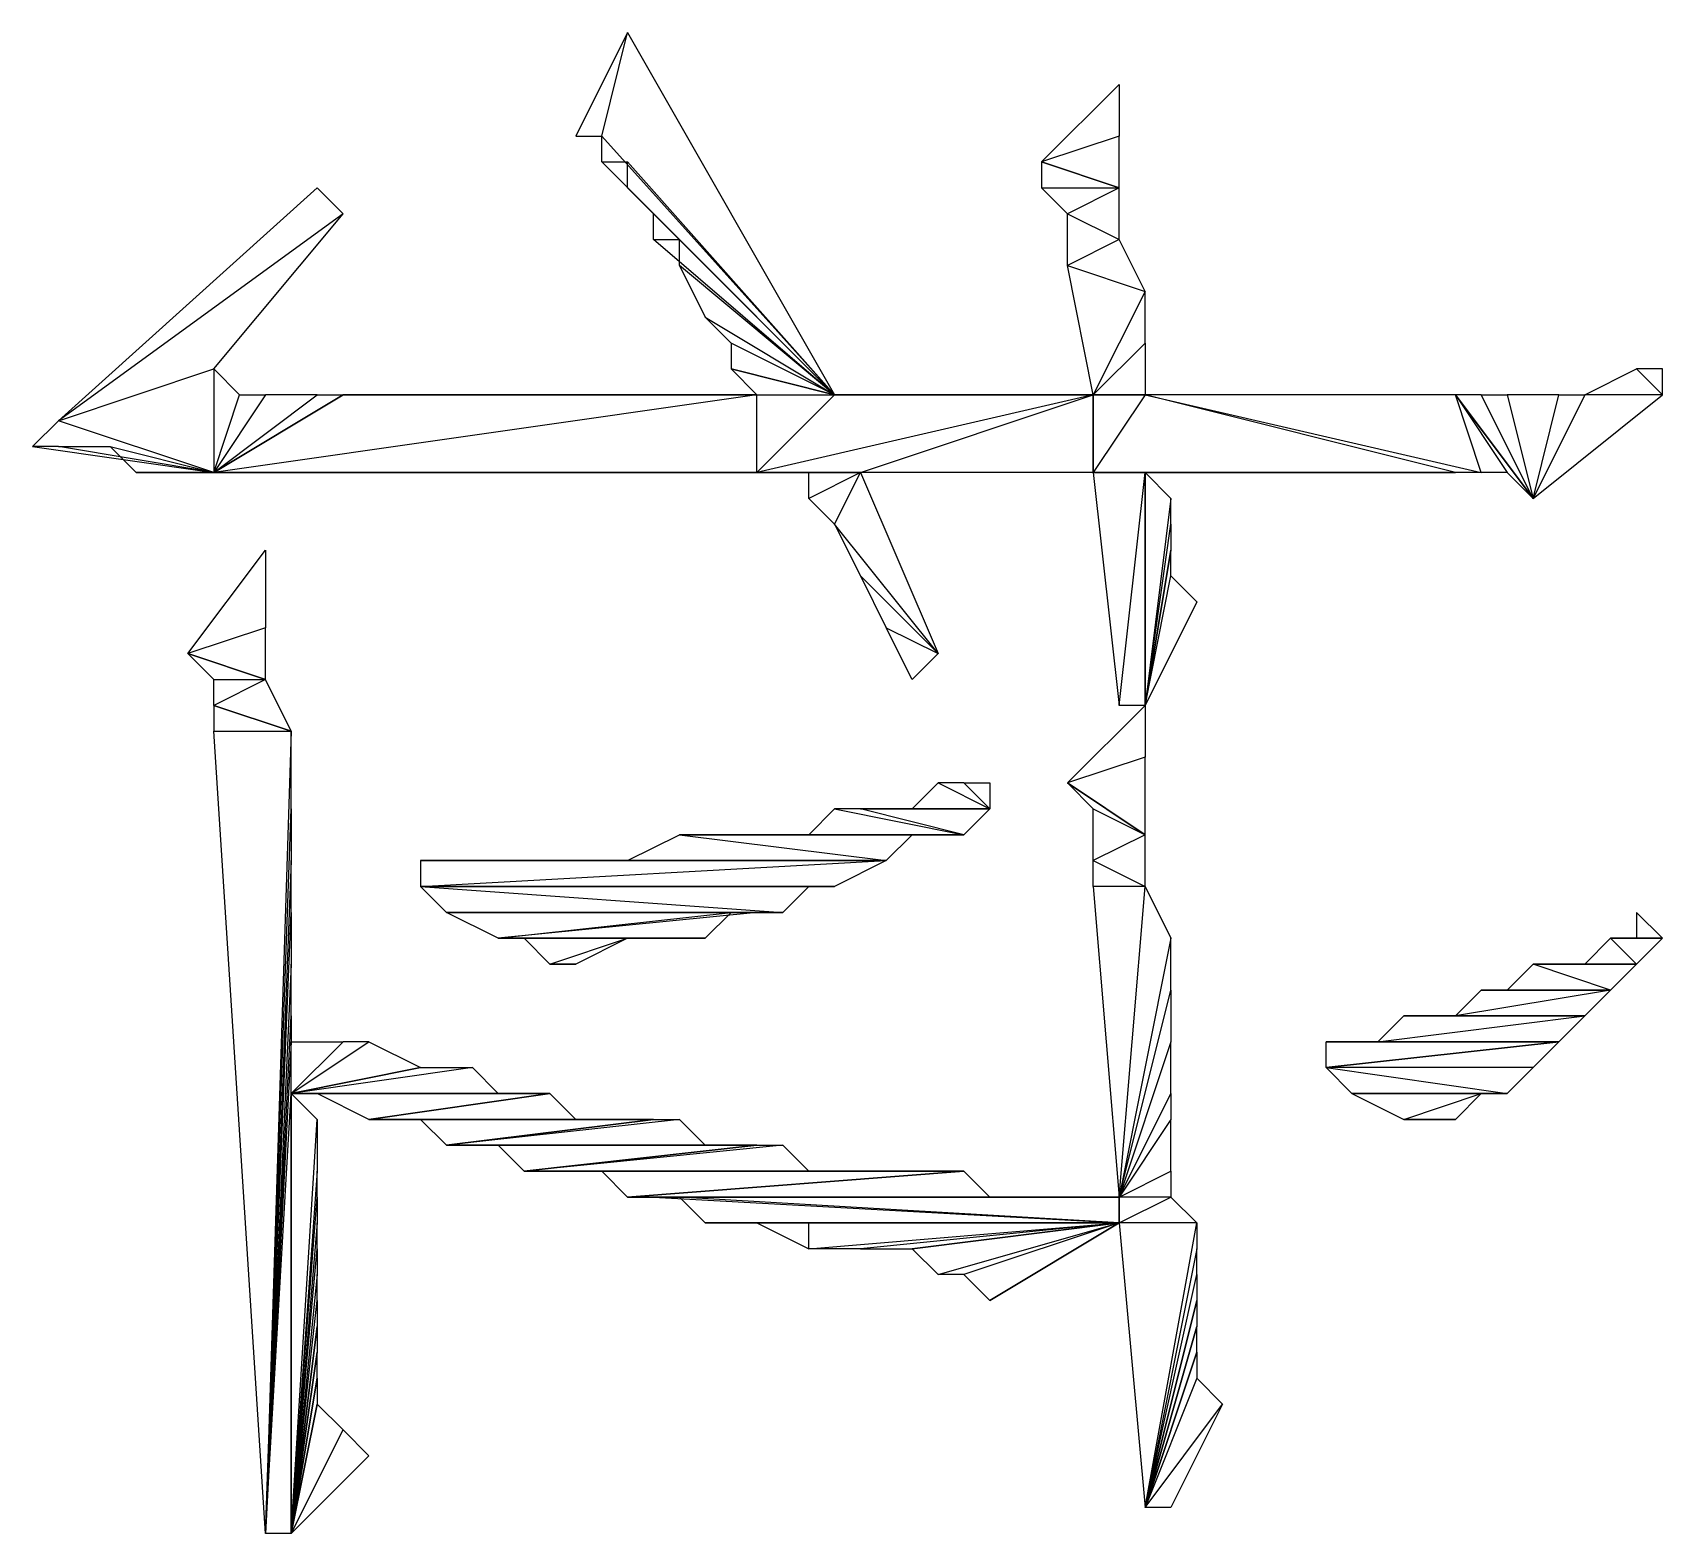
# Model space of a CAD drawing. Extents: x 0 to 7.8, y 0 to 11.
# Drawn here: x 1.825 to 1.9825, y 8.655 to 8.8 of the extents above; entities that cross this region are included whole.
import ezdxf

# ---------------------------------------------------------------- set-up
doc = ezdxf.new("R2010")
doc.units = 0
doc.header["$MEASUREMENT"] = 0
doc.linetypes.add('AUSGEZOGEN', pattern=[0])
doc.layers.get('0').update_dxf_attribs({"linetype": 'AUSGEZOGEN'})

msp = doc.modelspace()

# ---------------------------------------------------------------- linework, layer by layer
for points in [[(1.8775, 8.79), (1.88, 8.79), (1.88, 8.79), (1.8825, 8.8), (1.8775, 8.79)], [(1.88, 8.79), (1.8825, 8.8), (1.8825, 8.8), (1.9025, 8.765), (1.88, 8.79), (1.88, 8.79)], [(1.93, 8.795), (1.93, 8.79), (1.93, 8.79), (1.9225, 8.7875), (1.93, 8.795)], [(1.9025, 8.765), (1.88, 8.7875), (1.88, 8.7875), (1.88, 8.79), (1.9025, 8.765), (1.9025, 8.765)], [(1.88, 8.79), (1.88, 8.79), (1.88, 8.79), (1.9025, 8.765), (1.88, 8.79), (1.88, 8.79)], [(1.93, 8.79), (1.9225, 8.7875), (1.9225, 8.7875), (1.93, 8.785), (1.93, 8.79), (1.93, 8.79)], [(1.8825, 8.7875), (1.9025, 8.765), (1.9025, 8.765), (1.88, 8.7875), (1.8825, 8.7875)], [(1.9025, 8.765), (1.8825, 8.785), (1.8825, 8.785), (1.8825, 8.7875), (1.9025, 8.765), (1.9025, 8.765)], [(1.9225, 8.7875), (1.9225, 8.785), (1.9225, 8.785), (1.93, 8.785), (1.9225, 8.7875)], [(1.8525, 8.785), (1.855, 8.7825), (1.855, 8.7825), (1.8275, 8.7625), (1.8525, 8.785), (1.8525, 8.785)], [(1.885, 8.7825), (1.9025, 8.765), (1.9025, 8.765), (1.8825, 8.785), (1.885, 8.7825)], [(1.9225, 8.785), (1.93, 8.785), (1.93, 8.785), (1.925, 8.7825), (1.9225, 8.785)], [(1.93, 8.785), (1.925, 8.7825), (1.925, 8.7825), (1.93, 8.78), (1.93, 8.785)], [(1.8275, 8.7625), (1.8425, 8.7675), (1.8425, 8.7675), (1.855, 8.7825), (1.8275, 8.7625), (1.8275, 8.7625)], [(1.9025, 8.765), (1.885, 8.78), (1.885, 8.78), (1.885, 8.7825), (1.9025, 8.765), (1.9025, 8.765)], [(1.925, 8.7825), (1.93, 8.78), (1.93, 8.78), (1.925, 8.7775), (1.925, 8.7825)], [(1.8875, 8.78), (1.9025, 8.765), (1.9025, 8.765), (1.885, 8.78), (1.8875, 8.78)], [(1.9025, 8.765), (1.8875, 8.7775), (1.8875, 8.7775), (1.8875, 8.78), (1.9025, 8.765), (1.9025, 8.765)], [(1.93, 8.78), (1.925, 8.7775), (1.925, 8.7775), (1.9325, 8.775), (1.93, 8.78)], [(1.89, 8.7725), (1.9025, 8.765), (1.9025, 8.765), (1.8875, 8.7775), (1.89, 8.7725)], [(1.925, 8.7775), (1.9325, 8.775), (1.9325, 8.775), (1.9275, 8.765), (1.925, 8.7775), (1.925, 8.7775)], [(1.9275, 8.765), (1.9325, 8.77), (1.9325, 8.77), (1.9325, 8.775), (1.9275, 8.765), (1.9275, 8.765)], [(1.9025, 8.765), (1.8925, 8.77), (1.8925, 8.77), (1.89, 8.7725), (1.9025, 8.765), (1.9025, 8.765)], [(1.8925, 8.7675), (1.9025, 8.765), (1.9025, 8.765), (1.8925, 8.77), (1.8925, 8.7675)], [(1.9325, 8.765), (1.9275, 8.765), (1.9275, 8.765), (1.9325, 8.77), (1.9325, 8.765)], [(1.8425, 8.7575), (1.8275, 8.7625), (1.8275, 8.7625), (1.8425, 8.7675), (1.8425, 8.7575)], [(1.8425, 8.7575), (1.845, 8.765), (1.845, 8.765), (1.8425, 8.7675), (1.8425, 8.7575), (1.8425, 8.7575)], [(1.8925, 8.7675), (1.895, 8.765), (1.895, 8.765), (1.9025, 8.765), (1.8925, 8.7675)], [(1.98, 8.7675), (1.9825, 8.765), (1.9825, 8.765), (1.975, 8.765), (1.98, 8.7675)], [(1.9825, 8.7675), (1.98, 8.7675), (1.98, 8.7675), (1.9825, 8.765), (1.9825, 8.7675)], [(1.895, 8.765), (1.8425, 8.7575), (1.8425, 8.7575), (1.895, 8.7575), (1.895, 8.765)], [(1.855, 8.765), (1.895, 8.765), (1.895, 8.765), (1.8425, 8.7575), (1.855, 8.765), (1.855, 8.765)], [(1.855, 8.765), (1.8425, 8.7575), (1.8425, 8.7575), (1.8525, 8.765), (1.855, 8.765)], [(1.8425, 8.7575), (1.8525, 8.765), (1.8525, 8.765), (1.8475, 8.765), (1.8425, 8.7575), (1.8425, 8.7575)], [(1.8475, 8.765), (1.8425, 8.7575), (1.8425, 8.7575), (1.845, 8.765), (1.8475, 8.765)], [(1.895, 8.765), (1.855, 8.765), (1.855, 8.765), (1.895, 8.765), (1.895, 8.765)], [(1.905, 8.7575), (1.9275, 8.765), (1.9275, 8.765), (1.895, 8.7575), (1.905, 8.7575), (1.905, 8.7575)], [(1.9025, 8.765), (1.9275, 8.765), (1.9275, 8.765), (1.895, 8.7575), (1.9025, 8.765), (1.9025, 8.765)], [(1.895, 8.765), (1.9025, 8.765), (1.9025, 8.765), (1.895, 8.7575), (1.895, 8.765), (1.895, 8.765)], [(1.9275, 8.765), (1.9025, 8.765), (1.9025, 8.765), (1.9275, 8.765), (1.9275, 8.765)], [(1.9275, 8.7575), (1.905, 8.7575), (1.905, 8.7575), (1.9275, 8.765), (1.9275, 8.7575)], [(1.9275, 8.7575), (1.9625, 8.7575), (1.9625, 8.7575), (1.9325, 8.765), (1.9275, 8.7575)], [(1.9275, 8.765), (1.9325, 8.765), (1.9325, 8.765), (1.9275, 8.7575), (1.9275, 8.765), (1.9275, 8.765)], [(1.9325, 8.765), (1.9275, 8.765), (1.9275, 8.765), (1.9325, 8.765), (1.9325, 8.765), (1.9325, 8.765)], [(1.9625, 8.7575), (1.9325, 8.765), (1.9325, 8.765), (1.965, 8.7575), (1.9625, 8.7575)], [(1.9325, 8.765), (1.965, 8.7575), (1.965, 8.7575), (1.9625, 8.765), (1.9325, 8.765)], [(1.965, 8.7575), (1.9625, 8.765), (1.9625, 8.765), (1.9675, 8.7575), (1.965, 8.7575)], [(1.9625, 8.765), (1.9675, 8.7575), (1.9675, 8.7575), (1.97, 8.755), (1.9625, 8.765), (1.9625, 8.765)], [(1.9625, 8.765), (1.97, 8.755), (1.97, 8.755), (1.965, 8.765), (1.9625, 8.765)], [(1.97, 8.755), (1.965, 8.765), (1.965, 8.765), (1.9675, 8.765), (1.97, 8.755), (1.97, 8.755)], [(1.9675, 8.765), (1.97, 8.755), (1.97, 8.755), (1.9725, 8.765), (1.9675, 8.765)], [(1.97, 8.755), (1.9725, 8.765), (1.9725, 8.765), (1.975, 8.765), (1.97, 8.755), (1.97, 8.755)], [(1.9825, 8.765), (1.975, 8.765), (1.975, 8.765), (1.97, 8.755), (1.9825, 8.765), (1.9825, 8.765)], [(1.825, 8.76), (1.8425, 8.7575), (1.8425, 8.7575), (1.8275, 8.7625), (1.825, 8.76)], [(1.8425, 8.7575), (1.8275, 8.76), (1.8275, 8.76), (1.825, 8.76), (1.8425, 8.7575), (1.8425, 8.7575)], [(1.8325, 8.76), (1.8425, 8.7575), (1.8425, 8.7575), (1.8275, 8.76), (1.8325, 8.76)], [(1.8425, 8.7575), (1.835, 8.7575), (1.835, 8.7575), (1.8325, 8.76), (1.8425, 8.7575), (1.8425, 8.7575)], [(1.8375, 8.7575), (1.8425, 8.7575), (1.8425, 8.7575), (1.835, 8.7575), (1.8375, 8.7575)], [(1.8425, 8.7575), (1.895, 8.7575), (1.895, 8.7575), (1.845, 8.7575), (1.8425, 8.7575), (1.8425, 8.7575)], [(1.895, 8.7575), (1.9, 8.7575), (1.9, 8.7575), (1.905, 8.7575), (1.895, 8.7575)], [(1.9, 8.7575), (1.905, 8.7575), (1.905, 8.7575), (1.9, 8.755), (1.9, 8.7575)], [(1.905, 8.7575), (1.9, 8.755), (1.9, 8.755), (1.9025, 8.7525), (1.905, 8.7575), (1.905, 8.7575)], [(1.9125, 8.74), (1.9025, 8.7525), (1.9025, 8.7525), (1.905, 8.7575), (1.9125, 8.74), (1.9125, 8.74)], [(1.9625, 8.7575), (1.9325, 8.7575), (1.9325, 8.7575), (1.9275, 8.7575), (1.9625, 8.7575)], [(1.9325, 8.7575), (1.9275, 8.7575), (1.9275, 8.7575), (1.93, 8.735), (1.9325, 8.7575), (1.9325, 8.7575)], [(1.9325, 8.7575), (1.9325, 8.735), (1.9325, 8.735), (1.93, 8.735), (1.9325, 8.7575), (1.9325, 8.7575)], [(1.935, 8.755), (1.9325, 8.735), (1.9325, 8.735), (1.9325, 8.7575), (1.935, 8.755)], [(1.9325, 8.735), (1.9325, 8.7575), (1.9325, 8.7575), (1.9325, 8.7575), (1.9325, 8.735), (1.9325, 8.735)], [(1.9325, 8.735), (1.935, 8.7525), (1.935, 8.7525), (1.935, 8.755), (1.9325, 8.735), (1.9325, 8.735)], [(1.905, 8.7475), (1.9125, 8.74), (1.9125, 8.74), (1.9025, 8.7525), (1.905, 8.7475)], [(1.935, 8.75), (1.9325, 8.735), (1.9325, 8.735), (1.935, 8.7525), (1.935, 8.75)], [(1.8475, 8.75), (1.8475, 8.7425), (1.8475, 8.7425), (1.84, 8.74), (1.8475, 8.75)], [(1.9325, 8.735), (1.935, 8.7475), (1.935, 8.7475), (1.935, 8.75), (1.9325, 8.735), (1.9325, 8.735)], [(1.935, 8.75), (1.935, 8.75), (1.935, 8.75), (1.9325, 8.735), (1.935, 8.75)], [(1.935, 8.75), (1.9325, 8.735), (1.9325, 8.735), (1.935, 8.75), (1.935, 8.75)], [(1.9325, 8.735), (1.935, 8.75), (1.935, 8.75), (1.935, 8.75), (1.9325, 8.735), (1.9325, 8.735)], [(1.905, 8.7475), (1.9075, 8.7425), (1.9075, 8.7425), (1.9125, 8.74), (1.905, 8.7475)], [(1.9375, 8.745), (1.9325, 8.735), (1.9325, 8.735), (1.935, 8.7475), (1.9375, 8.745)], [(1.8475, 8.7425), (1.84, 8.74), (1.84, 8.74), (1.8475, 8.7375), (1.8475, 8.7425), (1.8475, 8.7425)], [(1.9075, 8.7425), (1.9125, 8.74), (1.9125, 8.74), (1.91, 8.7375), (1.9075, 8.7425), (1.9075, 8.7425)], [(1.84, 8.74), (1.8425, 8.7375), (1.8425, 8.7375), (1.8475, 8.7375), (1.84, 8.74)], [(1.8425, 8.7375), (1.8475, 8.7375), (1.8475, 8.7375), (1.8425, 8.735), (1.8425, 8.7375)], [(1.8475, 8.7375), (1.8425, 8.735), (1.8425, 8.735), (1.85, 8.7325), (1.8475, 8.7375), (1.8475, 8.7375)], [(1.8425, 8.735), (1.8425, 8.7325), (1.8425, 8.7325), (1.85, 8.7325), (1.8425, 8.735)], [(1.9325, 8.735), (1.9325, 8.73), (1.9325, 8.73), (1.925, 8.7275), (1.9325, 8.735)], [(1.8425, 8.7325), (1.85, 8.7325), (1.85, 8.7325), (1.8475, 8.655), (1.8425, 8.7325), (1.8425, 8.7325)], [(1.8475, 8.655), (1.85, 8.725), (1.85, 8.725), (1.85, 8.7325), (1.8475, 8.655), (1.8475, 8.655)], [(1.9325, 8.73), (1.925, 8.7275), (1.925, 8.7275), (1.9325, 8.7225), (1.9325, 8.73), (1.9325, 8.73)], [(1.9175, 8.725), (1.91, 8.725), (1.91, 8.725), (1.9125, 8.7275), (1.9175, 8.725), (1.9175, 8.725)], [(1.9125, 8.7275), (1.9175, 8.725), (1.9175, 8.725), (1.915, 8.7275), (1.9125, 8.7275)], [(1.9175, 8.725), (1.915, 8.7275), (1.915, 8.7275), (1.9175, 8.7275), (1.9175, 8.725), (1.9175, 8.725)], [(1.925, 8.7275), (1.9275, 8.725), (1.9275, 8.725), (1.9325, 8.7225), (1.925, 8.7275)], [(1.85, 8.72), (1.8475, 8.655), (1.8475, 8.655), (1.85, 8.725), (1.85, 8.72)], [(1.915, 8.7225), (1.9, 8.7225), (1.9, 8.7225), (1.9025, 8.725), (1.915, 8.7225), (1.915, 8.7225)], [(1.9025, 8.725), (1.915, 8.7225), (1.915, 8.7225), (1.905, 8.725), (1.9025, 8.725)], [(1.915, 8.7225), (1.905, 8.725), (1.905, 8.725), (1.9175, 8.725), (1.915, 8.7225)], [(1.905, 8.725), (1.9175, 8.725), (1.9175, 8.725), (1.91, 8.725), (1.905, 8.725)], [(1.9275, 8.725), (1.9325, 8.7225), (1.9325, 8.7225), (1.9275, 8.72), (1.9275, 8.725)], [(1.9075, 8.72), (1.8825, 8.72), (1.8825, 8.72), (1.8875, 8.7225), (1.9075, 8.72), (1.9075, 8.72)], [(1.89, 8.7225), (1.91, 8.7225), (1.91, 8.7225), (1.8875, 8.7225), (1.89, 8.7225)], [(1.91, 8.7225), (1.8875, 8.7225), (1.8875, 8.7225), (1.9075, 8.72), (1.91, 8.7225), (1.91, 8.7225)], [(1.8925, 8.7225), (1.89, 8.7225), (1.89, 8.7225), (1.91, 8.7225), (1.8925, 8.7225)], [(1.8925, 8.7225), (1.91, 8.7225), (1.91, 8.7225), (1.8975, 8.7225), (1.8925, 8.7225)], [(1.91, 8.7225), (1.8975, 8.7225), (1.8975, 8.7225), (1.915, 8.7225), (1.91, 8.7225)], [(1.8975, 8.7225), (1.915, 8.7225), (1.915, 8.7225), (1.9, 8.7225), (1.8975, 8.7225)], [(1.9325, 8.7225), (1.9275, 8.72), (1.9275, 8.72), (1.9325, 8.7175), (1.9325, 8.7225), (1.9325, 8.7225)], [(1.8475, 8.655), (1.85, 8.715), (1.85, 8.715), (1.85, 8.72), (1.8475, 8.655), (1.8475, 8.655)], [(1.9025, 8.7175), (1.8625, 8.7175), (1.8625, 8.7175), (1.9075, 8.72), (1.9025, 8.7175)], [(1.8625, 8.7175), (1.9075, 8.72), (1.9075, 8.72), (1.8625, 8.72), (1.8625, 8.7175)], [(1.9075, 8.72), (1.8625, 8.72), (1.8625, 8.72), (1.8675, 8.72), (1.9075, 8.72), (1.9075, 8.72)], [(1.8675, 8.72), (1.9075, 8.72), (1.9075, 8.72), (1.87, 8.72), (1.8675, 8.72)], [(1.9075, 8.72), (1.87, 8.72), (1.87, 8.72), (1.8725, 8.72), (1.9075, 8.72), (1.9075, 8.72)], [(1.8725, 8.72), (1.9075, 8.72), (1.9075, 8.72), (1.8775, 8.72), (1.8725, 8.72)], [(1.9075, 8.72), (1.8775, 8.72), (1.8775, 8.72), (1.88, 8.72), (1.9075, 8.72), (1.9075, 8.72)], [(1.88, 8.72), (1.9075, 8.72), (1.9075, 8.72), (1.8825, 8.72), (1.88, 8.72)], [(1.9325, 8.7175), (1.9275, 8.7175), (1.9275, 8.7175), (1.9275, 8.72), (1.9325, 8.7175), (1.9325, 8.7175)], [(1.9025, 8.7175), (1.9, 8.7175), (1.9, 8.7175), (1.8625, 8.7175), (1.9025, 8.7175)], [(1.9, 8.7175), (1.8625, 8.7175), (1.8625, 8.7175), (1.8975, 8.715), (1.9, 8.7175)], [(1.8625, 8.7175), (1.8975, 8.715), (1.8975, 8.715), (1.865, 8.715), (1.8625, 8.7175)], [(1.93, 8.6875), (1.9325, 8.7175), (1.9325, 8.7175), (1.9275, 8.7175), (1.93, 8.6875)], [(1.935, 8.7125), (1.93, 8.6875), (1.93, 8.6875), (1.9325, 8.7175), (1.935, 8.7125)], [(1.85, 8.71), (1.8475, 8.655), (1.8475, 8.655), (1.85, 8.715), (1.85, 8.71)], [(1.8975, 8.715), (1.865, 8.715), (1.865, 8.715), (1.895, 8.715), (1.8975, 8.715)], [(1.865, 8.715), (1.895, 8.715), (1.895, 8.715), (1.87, 8.7125), (1.865, 8.715), (1.865, 8.715)], [(1.89, 8.7125), (1.87, 8.7125), (1.87, 8.7125), (1.8925, 8.715), (1.89, 8.7125)], [(1.87, 8.7125), (1.8925, 8.715), (1.8925, 8.715), (1.895, 8.715), (1.87, 8.7125), (1.87, 8.7125)], [(1.98, 8.715), (1.98, 8.7125), (1.98, 8.7125), (1.9825, 8.7125), (1.98, 8.715)], [(1.8725, 8.7125), (1.89, 8.7125), (1.89, 8.7125), (1.87, 8.7125), (1.8725, 8.7125)], [(1.875, 8.71), (1.8825, 8.7125), (1.8825, 8.7125), (1.8725, 8.7125), (1.875, 8.71)], [(1.8825, 8.7125), (1.8725, 8.7125), (1.8725, 8.7125), (1.8875, 8.7125), (1.8825, 8.7125)], [(1.8725, 8.7125), (1.8875, 8.7125), (1.8875, 8.7125), (1.8875, 8.7125), (1.8725, 8.7125), (1.8725, 8.7125)], [(1.8875, 8.7125), (1.8725, 8.7125), (1.8725, 8.7125), (1.89, 8.7125), (1.8875, 8.7125)], [(1.8775, 8.71), (1.875, 8.71), (1.875, 8.71), (1.8825, 8.7125), (1.8775, 8.71)], [(1.93, 8.6875), (1.935, 8.7075), (1.935, 8.7075), (1.935, 8.7125), (1.93, 8.6875), (1.93, 8.6875)], [(1.98, 8.71), (1.975, 8.71), (1.975, 8.71), (1.9775, 8.7125), (1.98, 8.71), (1.98, 8.71)], [(1.98, 8.7125), (1.9825, 8.7125), (1.9825, 8.7125), (1.9775, 8.7125), (1.98, 8.7125)], [(1.9825, 8.7125), (1.9775, 8.7125), (1.9775, 8.7125), (1.98, 8.71), (1.9825, 8.7125), (1.9825, 8.7125)], [(1.8475, 8.655), (1.85, 8.705), (1.85, 8.705), (1.85, 8.71), (1.8475, 8.655), (1.8475, 8.655)], [(1.8775, 8.71), (1.8775, 8.71), (1.8775, 8.71), (1.875, 8.71), (1.8775, 8.71)], [(1.8775, 8.71), (1.875, 8.71), (1.875, 8.71), (1.875, 8.71), (1.8775, 8.71), (1.8775, 8.71)], [(1.9675, 8.7075), (1.9775, 8.7075), (1.9775, 8.7075), (1.97, 8.71), (1.9675, 8.7075)], [(1.9775, 8.7075), (1.97, 8.71), (1.97, 8.71), (1.98, 8.71), (1.9775, 8.7075)], [(1.97, 8.71), (1.98, 8.71), (1.98, 8.71), (1.975, 8.71), (1.97, 8.71)], [(1.935, 8.7025), (1.93, 8.6875), (1.93, 8.6875), (1.935, 8.7075), (1.935, 8.7025)], [(1.965, 8.7075), (1.9775, 8.7075), (1.9775, 8.7075), (1.9625, 8.705), (1.965, 8.7075)], [(1.9775, 8.7075), (1.9625, 8.705), (1.9625, 8.705), (1.975, 8.705), (1.9775, 8.7075), (1.9775, 8.7075)], [(1.9675, 8.7075), (1.965, 8.7075), (1.965, 8.7075), (1.9775, 8.7075), (1.9675, 8.7075)], [(1.85, 8.7025), (1.8475, 8.655), (1.8475, 8.655), (1.85, 8.705), (1.85, 8.7025)], [(1.9725, 8.7025), (1.955, 8.7025), (1.955, 8.7025), (1.975, 8.705), (1.9725, 8.7025)], [(1.955, 8.7025), (1.975, 8.705), (1.975, 8.705), (1.9575, 8.705), (1.955, 8.7025)], [(1.975, 8.705), (1.9575, 8.705), (1.9575, 8.705), (1.9625, 8.705), (1.975, 8.705), (1.975, 8.705)], [(1.85, 8.6975), (1.85, 8.7025), (1.85, 8.7025), (1.8475, 8.655), (1.85, 8.6975)], [(1.8625, 8.7), (1.85, 8.6975), (1.85, 8.6975), (1.8575, 8.7025), (1.8625, 8.7)], [(1.85, 8.6975), (1.8575, 8.7025), (1.8575, 8.7025), (1.855, 8.7025), (1.85, 8.6975), (1.85, 8.6975)], [(1.855, 8.7025), (1.85, 8.6975), (1.85, 8.6975), (1.85, 8.7025), (1.855, 8.7025)], [(1.93, 8.6875), (1.935, 8.6975), (1.935, 8.6975), (1.935, 8.7025), (1.93, 8.6875), (1.93, 8.6875)], [(1.9725, 8.7025), (1.97, 8.7), (1.97, 8.7), (1.95, 8.7), (1.9725, 8.7025)], [(1.9525, 8.7025), (1.95, 8.7025), (1.95, 8.7025), (1.9725, 8.7025), (1.9525, 8.7025)], [(1.95, 8.7025), (1.9725, 8.7025), (1.9725, 8.7025), (1.95, 8.7), (1.95, 8.7025), (1.95, 8.7025)], [(1.9525, 8.7025), (1.9725, 8.7025), (1.9725, 8.7025), (1.955, 8.7025), (1.9525, 8.7025)], [(1.8625, 8.7), (1.8675, 8.7), (1.8675, 8.7), (1.85, 8.6975), (1.8625, 8.7)], [(1.8675, 8.7), (1.85, 8.6975), (1.85, 8.6975), (1.87, 8.6975), (1.8675, 8.7)], [(1.97, 8.7), (1.95, 8.7), (1.95, 8.7), (1.9675, 8.6975), (1.97, 8.7)], [(1.95, 8.7), (1.9675, 8.6975), (1.9675, 8.6975), (1.9525, 8.6975), (1.95, 8.7), (1.95, 8.7)], [(1.85, 8.6975), (1.85, 8.655), (1.85, 8.655), (1.8475, 8.655), (1.85, 8.6975), (1.85, 8.6975)], [(1.85, 8.655), (1.8525, 8.695), (1.8525, 8.695), (1.85, 8.6975), (1.85, 8.655), (1.85, 8.655)], [(1.85, 8.6975), (1.85, 8.6975), (1.85, 8.6975), (1.85, 8.655), (1.85, 8.6975), (1.85, 8.6975)], [(1.85, 8.6975), (1.87, 8.6975), (1.87, 8.6975), (1.8525, 8.6975), (1.85, 8.6975), (1.85, 8.6975)], [(1.87, 8.6975), (1.8525, 8.6975), (1.8525, 8.6975), (1.875, 8.6975), (1.87, 8.6975)], [(1.8525, 8.6975), (1.875, 8.6975), (1.875, 8.6975), (1.8575, 8.695), (1.8525, 8.6975), (1.8525, 8.6975)], [(1.875, 8.6975), (1.8775, 8.695), (1.8775, 8.695), (1.8575, 8.695), (1.875, 8.6975)], [(1.935, 8.695), (1.93, 8.6875), (1.93, 8.6875), (1.935, 8.6975), (1.935, 8.695)], [(1.9575, 8.695), (1.965, 8.6975), (1.965, 8.6975), (1.9525, 8.6975), (1.9575, 8.695)], [(1.965, 8.6975), (1.9525, 8.6975), (1.9525, 8.6975), (1.9675, 8.6975), (1.965, 8.6975)], [(1.9525, 8.6975), (1.9675, 8.6975), (1.9675, 8.6975), (1.9675, 8.6975), (1.9525, 8.6975), (1.9525, 8.6975)], [(1.9625, 8.695), (1.9575, 8.695), (1.9575, 8.695), (1.965, 8.6975), (1.9625, 8.695)], [(1.8525, 8.69), (1.85, 8.655), (1.85, 8.655), (1.8525, 8.695), (1.8525, 8.69)], [(1.8775, 8.695), (1.8575, 8.695), (1.8575, 8.695), (1.88, 8.695), (1.8775, 8.695)], [(1.8575, 8.695), (1.88, 8.695), (1.88, 8.695), (1.8625, 8.695), (1.8575, 8.695)], [(1.88, 8.695), (1.8625, 8.695), (1.8625, 8.695), (1.885, 8.695), (1.88, 8.695)], [(1.8625, 8.695), (1.885, 8.695), (1.885, 8.695), (1.865, 8.6925), (1.8625, 8.695), (1.8625, 8.695)], [(1.885, 8.695), (1.8875, 8.695), (1.8875, 8.695), (1.865, 8.6925), (1.885, 8.695)], [(1.8875, 8.695), (1.865, 8.6925), (1.865, 8.6925), (1.89, 8.6925), (1.8875, 8.695)], [(1.93, 8.6875), (1.935, 8.69), (1.935, 8.69), (1.935, 8.695), (1.93, 8.6875), (1.93, 8.6875)], [(1.96, 8.695), (1.9625, 8.695), (1.9625, 8.695), (1.9575, 8.695), (1.96, 8.695)], [(1.96, 8.695), (1.96, 8.695), (1.96, 8.695), (1.9625, 8.695), (1.96, 8.695)], [(1.865, 8.6925), (1.89, 8.6925), (1.89, 8.6925), (1.87, 8.6925), (1.865, 8.6925), (1.865, 8.6925)], [(1.89, 8.6925), (1.8925, 8.6925), (1.8925, 8.6925), (1.87, 8.6925), (1.89, 8.6925)], [(1.8925, 8.6925), (1.87, 8.6925), (1.87, 8.6925), (1.895, 8.6925), (1.8925, 8.6925)], [(1.87, 8.6925), (1.895, 8.6925), (1.895, 8.6925), (1.8725, 8.69), (1.87, 8.6925), (1.87, 8.6925)], [(1.895, 8.6925), (1.8975, 8.6925), (1.8975, 8.6925), (1.8725, 8.69), (1.895, 8.6925)], [(1.8975, 8.6925), (1.8725, 8.69), (1.8725, 8.69), (1.9, 8.69), (1.8975, 8.6925)], [(1.85, 8.655), (1.8525, 8.6875), (1.8525, 8.6875), (1.8525, 8.69), (1.85, 8.655), (1.85, 8.655)], [(1.8725, 8.69), (1.9, 8.69), (1.9, 8.69), (1.875, 8.69), (1.8725, 8.69), (1.8725, 8.69)], [(1.905, 8.69), (1.905, 8.69), (1.905, 8.69), (1.875, 8.69), (1.905, 8.69)], [(1.905, 8.69), (1.875, 8.69), (1.875, 8.69), (1.9075, 8.69), (1.905, 8.69)], [(1.875, 8.69), (1.9075, 8.69), (1.9075, 8.69), (1.88, 8.69), (1.875, 8.69), (1.875, 8.69)], [(1.905, 8.69), (1.875, 8.69), (1.875, 8.69), (1.9025, 8.69), (1.905, 8.69)], [(1.875, 8.69), (1.9025, 8.69), (1.9025, 8.69), (1.9, 8.69), (1.875, 8.69), (1.875, 8.69)], [(1.9075, 8.69), (1.91, 8.69), (1.91, 8.69), (1.88, 8.69), (1.9075, 8.69)], [(1.91, 8.69), (1.88, 8.69), (1.88, 8.69), (1.915, 8.69), (1.91, 8.69)], [(1.88, 8.69), (1.915, 8.69), (1.915, 8.69), (1.8825, 8.6875), (1.88, 8.69), (1.88, 8.69)], [(1.915, 8.69), (1.9175, 8.6875), (1.9175, 8.6875), (1.8825, 8.6875), (1.915, 8.69)], [(1.935, 8.6875), (1.93, 8.6875), (1.93, 8.6875), (1.935, 8.69), (1.935, 8.6875)], [(1.8525, 8.685), (1.85, 8.655), (1.85, 8.655), (1.8525, 8.6875), (1.8525, 8.685)], [(1.9175, 8.6875), (1.8825, 8.6875), (1.8825, 8.6875), (1.92, 8.6875), (1.9175, 8.6875)], [(1.8825, 8.6875), (1.92, 8.6875), (1.92, 8.6875), (1.885, 8.6875), (1.8825, 8.6875), (1.8825, 8.6875)], [(1.93, 8.685), (1.8875, 8.6875), (1.8875, 8.6875), (1.885, 8.6875), (1.93, 8.685), (1.93, 8.685)], [(1.9275, 8.6875), (1.93, 8.6875), (1.93, 8.6875), (1.885, 8.6875), (1.9275, 8.6875)], [(1.93, 8.6875), (1.885, 8.6875), (1.885, 8.6875), (1.93, 8.685), (1.93, 8.6875), (1.93, 8.6875)], [(1.9275, 8.6875), (1.885, 8.6875), (1.885, 8.6875), (1.925, 8.6875), (1.9275, 8.6875)], [(1.885, 8.6875), (1.925, 8.6875), (1.925, 8.6875), (1.92, 8.6875), (1.885, 8.6875), (1.885, 8.6875)], [(1.89, 8.685), (1.93, 8.685), (1.93, 8.685), (1.8875, 8.6875), (1.89, 8.685)], [(1.9375, 8.685), (1.93, 8.685), (1.93, 8.685), (1.935, 8.6875), (1.9375, 8.685)], [(1.93, 8.685), (1.935, 8.6875), (1.935, 8.6875), (1.93, 8.6875), (1.93, 8.685)], [(1.85, 8.655), (1.8525, 8.6825), (1.8525, 8.6825), (1.8525, 8.685), (1.85, 8.655), (1.85, 8.655)], [(1.89, 8.685), (1.8925, 8.685), (1.8925, 8.685), (1.93, 8.685), (1.89, 8.685)], [(1.8925, 8.685), (1.93, 8.685), (1.93, 8.685), (1.895, 8.685), (1.8925, 8.685), (1.8925, 8.685)], [(1.8975, 8.685), (1.9, 8.685), (1.9, 8.685), (1.895, 8.685), (1.8975, 8.685)], [(1.9, 8.685), (1.895, 8.685), (1.895, 8.685), (1.9, 8.6825), (1.9, 8.685)], [(1.895, 8.685), (1.9, 8.6825), (1.9, 8.6825), (1.93, 8.685), (1.895, 8.685)], [(1.9, 8.6825), (1.93, 8.685), (1.93, 8.685), (1.905, 8.6825), (1.9, 8.6825)], [(1.93, 8.685), (1.905, 8.6825), (1.905, 8.6825), (1.91, 8.6825), (1.93, 8.685), (1.93, 8.685)], [(1.91, 8.6825), (1.9125, 8.68), (1.9125, 8.68), (1.93, 8.685), (1.91, 8.6825)], [(1.9125, 8.68), (1.93, 8.685), (1.93, 8.685), (1.915, 8.68), (1.9125, 8.68)], [(1.93, 8.685), (1.915, 8.68), (1.915, 8.68), (1.9175, 8.6775), (1.93, 8.685), (1.93, 8.685)], [(1.93, 8.685), (1.9175, 8.6775), (1.9175, 8.6775), (1.9175, 8.6775), (1.93, 8.685), (1.93, 8.685)], [(1.9325, 8.6575), (1.9375, 8.685), (1.9375, 8.685), (1.93, 8.685), (1.9325, 8.6575)], [(1.9375, 8.6825), (1.9325, 8.6575), (1.9325, 8.6575), (1.9375, 8.685), (1.9375, 8.6825)], [(1.8525, 8.68), (1.85, 8.655), (1.85, 8.655), (1.8525, 8.6825), (1.8525, 8.68)], [(1.9325, 8.6575), (1.9375, 8.68), (1.9375, 8.68), (1.9375, 8.6825), (1.9325, 8.6575), (1.9325, 8.6575)], [(1.85, 8.655), (1.8525, 8.6775), (1.8525, 8.6775), (1.8525, 8.68), (1.85, 8.655), (1.85, 8.655)], [(1.9375, 8.6775), (1.9325, 8.6575), (1.9325, 8.6575), (1.9375, 8.68), (1.9375, 8.6775)], [(1.8525, 8.675), (1.85, 8.655), (1.85, 8.655), (1.8525, 8.6775), (1.8525, 8.675)], [(1.9375, 8.6775), (1.9375, 8.675), (1.9375, 8.675), (1.9325, 8.6575), (1.9375, 8.6775)], [(1.8525, 8.675), (1.8525, 8.6725), (1.8525, 8.6725), (1.85, 8.655), (1.8525, 8.675)], [(1.9325, 8.6575), (1.9375, 8.6725), (1.9375, 8.6725), (1.9375, 8.675), (1.9325, 8.6575), (1.9325, 8.6575)], [(1.9375, 8.675), (1.9325, 8.6575), (1.9325, 8.6575), (1.9375, 8.675), (1.9375, 8.675), (1.9375, 8.675)], [(1.85, 8.655), (1.8525, 8.67), (1.8525, 8.67), (1.8525, 8.6725), (1.85, 8.655), (1.85, 8.655)], [(1.8525, 8.6725), (1.85, 8.655), (1.85, 8.655), (1.8525, 8.6725), (1.8525, 8.6725), (1.8525, 8.6725)], [(1.9375, 8.67), (1.9325, 8.6575), (1.9325, 8.6575), (1.9375, 8.6725), (1.9375, 8.67)], [(1.9325, 8.6575), (1.9375, 8.6725), (1.9375, 8.6725), (1.9375, 8.6725), (1.9325, 8.6575)], [(1.9375, 8.6725), (1.9375, 8.6725), (1.9375, 8.6725), (1.9325, 8.6575), (1.9375, 8.6725)], [(1.9375, 8.6725), (1.9325, 8.6575), (1.9325, 8.6575), (1.9375, 8.6725), (1.9375, 8.6725)], [(1.8525, 8.67), (1.8525, 8.6675), (1.8525, 8.6675), (1.85, 8.655), (1.8525, 8.67)], [(1.8525, 8.67), (1.8525, 8.67), (1.8525, 8.67), (1.85, 8.655), (1.8525, 8.67)], [(1.8525, 8.67), (1.85, 8.655), (1.85, 8.655), (1.8525, 8.67), (1.8525, 8.67)], [(1.9325, 8.6575), (1.94, 8.6675), (1.94, 8.6675), (1.9375, 8.67), (1.9325, 8.6575), (1.9325, 8.6575)], [(1.85, 8.655), (1.855, 8.665), (1.855, 8.665), (1.8525, 8.6675), (1.85, 8.655), (1.85, 8.655)], [(1.8525, 8.6675), (1.85, 8.655), (1.85, 8.655), (1.8525, 8.6675), (1.8525, 8.6675), (1.8525, 8.6675)], [(1.935, 8.6575), (1.9325, 8.6575), (1.9325, 8.6575), (1.94, 8.6675), (1.935, 8.6575)], [(1.8575, 8.6625), (1.85, 8.655), (1.85, 8.655), (1.855, 8.665), (1.8575, 8.6625)]]:
    msp.add_lwpolyline(points)

doc.saveas('drawing.dxf')
